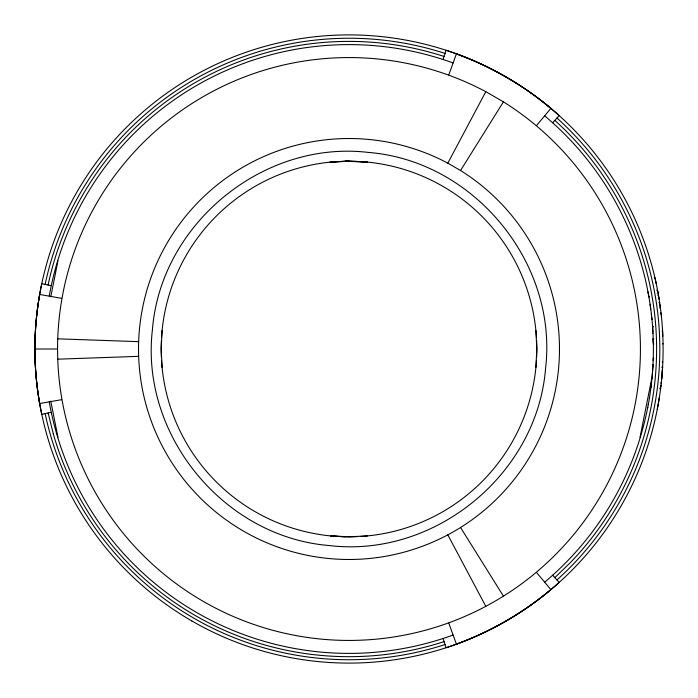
<?xml version="1.0" encoding="UTF-8"?>
<svg xmlns="http://www.w3.org/2000/svg" width="698" height="698" viewBox="0 0 698 698"><rect width="100%" height="100%" fill="white"/><g stroke="black" fill="none" stroke-linecap="round" stroke-linejoin="round"><path stroke-width="1.05" d="M51.268 412.282L41.767 414.307C32.623 371.406 32.623 326.594 41.767 283.693L51.268 285.718M61.712 399.657L39.673 403.54C33.33 367.549 33.33 330.451 39.673 294.46L61.712 298.343M653.162 360.552L653.241 358.222L653.851 358.24M662.821 362.122L662.219 362.096M162.093 330.59L161.186 349L162.093 367.41M535.907 367.41L536.814 349L535.907 330.59M652.979 364.731L652.368 373.84M652.857 366.921L652.953 365.185M662.577 367.165L662.507 368.239M662.463 368.98L662.498 368.361M662.411 369.722L662.454 369.146M662.402 369.931L662.315 371.205M662.35 370.717L662.201 372.68M662.236 372.287L661.983 375.419M662.027 374.905L661.852 376.99M652.307 374.608L651.958 378.403L652.569 378.464M661.905 376.379L661.634 379.337M661.704 378.604L661.774 377.862M651.592 381.954L651.164 385.671M660.893 386.169L661.015 385.156M660.875 386.299L660.936 385.767M651.182 385.523L650.964 387.303L651.566 387.381M659.313 397.642L659.209 398.27M659.139 398.715L659.052 399.265M649.48 397.572L649.402 398.104M658.607 401.935L658.991 399.622M658.389 403.191L658.266 403.898M658.162 404.491L657.786 406.533M648.233 404.753L648.329 404.273M657.612 407.475L657.699 407.013M657.446 408.33L657.289 409.141M647.657 407.789L647.753 407.3M50.771 296.859L57.96 260.712M640.04 437.288L651.67 378.813M443.056 59.513L446.066 50.273C487.78 63.815 526.589 86.22 559.177 115.58L552.676 122.796M448.77 74.869L456.431 53.842C490.764 66.397 522.863 84.929 550.897 108.382L536.518 125.527M503.433 101.856L460.54 170.504A210.482 210.482 0 0 1 454.241 531.283A210.482 210.482 0 0 1 138.649 356.346L138.518 349A210.482 210.482 0 0 1 447.811 163.157L485.817 91.682L503.433 101.856A291.432 291.432 0 0 1 494.716 601.388A291.432 291.432 0 0 1 57.742 359.173L57.568 349A291.432 291.432 0 0 1 485.817 91.682M554.84 577.612L570.414 562.562A307.644 307.644 0 0 0 554.831 120.405M654.262 277.621L654.846 277.481L655.309 279.488M656.888 289.975L657.481 289.862M657.01 290.612L657.612 290.543M649.506 296.886L648.904 296.99L647.962 291.825M657.882 295.437L658.476 295.333L657.944 292.305M659.017 302.478L659.619 302.382M659.087 302.906L659.689 302.819M659.793 307.975L660.352 307.548M660.421 313.053L661.023 312.983L661.102 313.672M652.551 319.396L651.949 319.457L651.766 317.669M653.145 326.254L652.534 326.298L652.892 331.681M652.586 326.934L653.188 326.891M661.983 331.166L662.594 331.131L662.55 330.477M329.875 162.163L349 161.186L367.41 162.093L345.17 161.229M330.59 162.093L349 161.186M367.41 535.907L349 536.814L330.59 535.907L345.17 536.771M57.742 359.173L138.649 356.346M653.206 338.443L653.825 339.001M653.947 343.983L653.345 343.992L653.223 339.019M662.446 343.844L663.056 343.826M34.909 349L57.288 349M57.742 338.827L138.649 341.654M661.992 366.755L662.594 366.79L662.55 367.576L661.948 367.462M660.648 382.94L661.25 383.001M651.042 386.701L651.644 386.771M660.081 387.826L660.683 387.896M660.003 388.454L660.605 388.524M659.942 388.899L660.544 388.978M447.811 163.157L460.54 170.504M552.676 575.204L559.177 582.42C526.589 611.78 487.78 634.185 446.066 647.727L443.056 638.487M536.518 572.473L550.897 589.618C522.863 613.071 490.764 631.611 456.431 644.158L448.77 623.131M460.54 527.496L503.433 596.153M447.811 534.843L485.817 606.318M53.345 433.973L48.101 412.963M655.544 280.544L655.858 281.94M655.963 282.428L656.181 283.432M50.771 401.141L57.96 437.288M657.743 291.223L657.865 291.904M658.546 295.716L658.877 297.688M658.973 298.247L659.113 299.137M650.074 304.241L650.763 309.162M659.959 304.721L660.055 305.358M660.116 305.829L660.212 306.518M660.229 306.623L660.395 307.897M651.374 314.1L651.548 315.627M661.181 314.327L661.259 315.025M661.372 316.098L661.521 317.52M662.489 329.395L662.524 330.032M662.629 331.882L662.707 333.321M652.962 332.885L652.979 333.347M662.751 334.255L662.777 334.691M662.812 335.555L662.83 336.096M653.206 338.6L653.311 342.195M536.465 360.343A187.814 187.814 0 0 1 360.343 536.474M357.254 536.631A187.814 187.814 0 0 1 340.746 536.631M337.658 536.474A187.814 187.814 0 0 1 161.526 360.343M161.369 357.254A187.814 187.814 0 0 1 161.369 340.746M161.526 337.658A187.814 187.814 0 0 1 337.658 161.535M340.746 161.369A187.814 187.814 0 0 1 357.254 161.369M360.343 161.535A187.814 187.814 0 0 1 536.465 337.658M536.631 340.746A187.814 187.814 0 0 1 536.631 357.254M544.658 115.824A304.389 304.389 0 0 1 544.658 582.176M453.107 635.032A304.389 304.389 0 0 1 49.235 401.856M49.235 296.144A304.389 304.389 0 0 1 453.107 62.968M556.969 118.032A310.741 310.741 0 0 1 556.952 579.959M445.149 644.507A310.741 310.741 0 0 1 45.134 413.644M45.117 284.444A310.741 310.741 0 0 1 445.149 53.467M444.076 641.619A307.644 307.644 0 0 1 53.327 434.043M48.075 285.046A307.644 307.644 0 0 1 444.111 56.468M152.426 329.639C139.932 434.915 223.953 537.285 329.639 545.574C434.915 558.068 537.285 474.047 545.574 368.361C558.068 263.085 474.047 160.714 368.361 152.426C263.085 139.932 160.714 223.953 152.426 329.639M191.95 621.019A314.1 314.1 0 0 0 663.1 349A314.1 314.1 0 0 0 191.95 76.981A314.1 314.1 0 0 0 191.95 621.019"/></g></svg>
